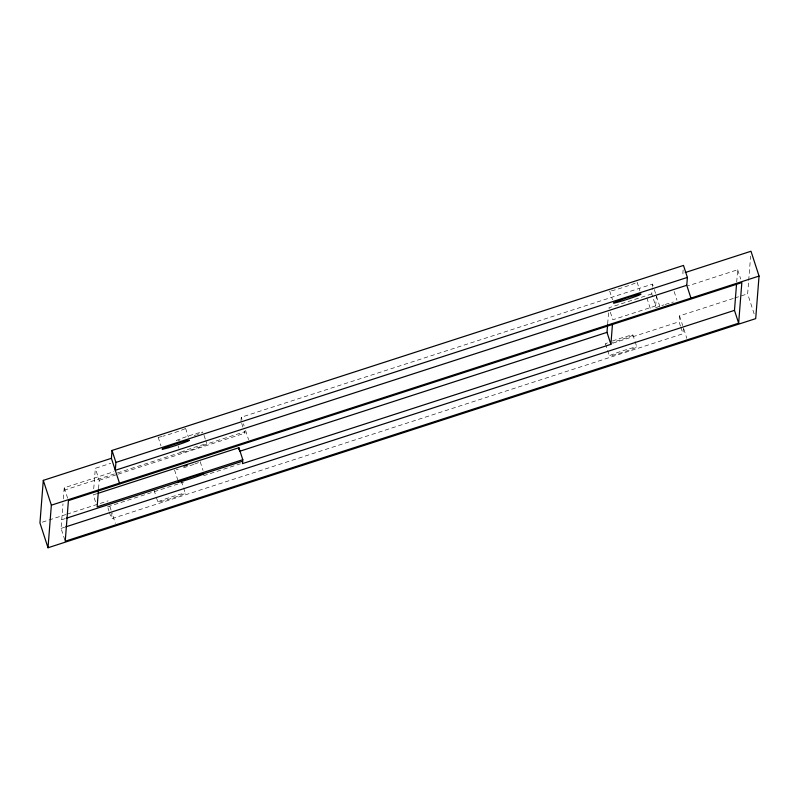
<?xml version="1.0" encoding="UTF-8"?>
<svg xmlns="http://www.w3.org/2000/svg" width="799" height="799" viewBox="0 0 799 799"><rect width="100%" height="100%" fill="white"/><g stroke="black" fill="none" stroke-linecap="round" stroke-linejoin="round"><path stroke-width="0.6" stroke-dasharray="4 3" d="M64.849 540.054L61.054 528.389L62.991 503.76M63.371 498.846L64.24 487.789L113.917 471.7M93.723 488.828L95.331 468.314L110.721 463.33M98.557 488.738L99.226 480.289L95.331 468.314M683.425 327.85L682.955 333.752L111.49 518.761L111.96 512.868L115.366 523.365M240.978 421.163L241.288 417.228L652.543 284.084L653.952 288.439M118.172 474.157L244.874 433.138L244.993 431.66L206.861 444.004A13.963 0.709 -18 0 1 186.886 451.115A13.963 0.709 -18 0 1 186.996 449.797A13.963 0.709 -18 0 1 206.861 444.004L205.802 440.738M607.679 323.765L608.738 310.242M610.346 312.139L612.823 319.77L655.659 305.897L651.764 293.922L652.254 287.77M652.344 286.541L652.543 284.084M655.659 305.897L656.428 296.059M680.478 326.132L679.07 321.777L679.53 315.875L733.552 298.387M683.135 269.932L682.875 273.298L683.934 276.564M736.698 282.057L737.667 269.762L688.219 285.772M754.166 313.907L747.644 293.822L748.603 281.657M748.693 280.439L750.611 256.119M651.764 293.922L608.928 307.785L609.987 311.051M64.05 490.246L180.304 452.604L179.246 449.338M99.226 480.289L116.984 474.546M96.799 493.712L93.243 494.861L95.72 502.481M42.297 522.176L65.788 514.576M66.956 514.196L108.065 500.883M734.73 298.007L747.644 293.822M61.733 519.74L65.268 518.591M107.595 506.786L183.48 482.216M203.635 475.695L240.389 463.8M612.673 343.27L679.07 321.777M61.054 528.389L64.619 527.23M737.667 269.762L740.703 279.101M674.126 291.485L676.963 300.194M679.53 315.875L682.716 325.672M683.804 329.018L686.83 338.357M680.838 327.22L682.955 333.752M654.311 289.528L659.844 306.566M646.86 297.897L650.756 309.882M637.093 282.137L639.919 290.846M612.424 341.003A14.412 0.729 -18 0 1 632.938 335.031L634.706 340.474M635.055 341.563L636.833 347.006A14.412 0.729 -18 0 1 616.209 354.347A14.412 0.729 -18 0 1 616.319 352.988A14.412 0.729 -18 0 1 636.833 347.006M609.677 291.016L612.503 299.725M605.522 343.91L607.29 349.353M607.639 350.441L609.407 355.885M241.288 417.228L241.997 419.405M243.415 423.76L244.124 425.937M245.563 430.371L248.589 439.71M241.688 423.34L243.815 429.872M244.164 430.961L244.874 433.138M204.035 435.295L205.443 439.65M200.199 461.672L203.036 470.381M185.568 428.314L188.404 437.023M178.177 446.072L178.886 448.249M181.413 481.208L185.308 493.193A14.412 0.729 -18 0 1 164.694 500.524A14.412 0.729 -18 0 1 164.804 499.165A14.412 0.729 -18 0 1 185.308 493.193M174.542 469.982L177.728 479.78M158.152 437.193L160.989 445.902M153.997 490.087L156.125 496.618M156.474 497.707L157.892 502.062M109.833 506.336L111.251 510.691M107.955 507.874L109.014 511.14M109.373 512.229L111.49 518.761M64.24 487.789L68.414 500.613M635.225 283.126A14.412 0.729 -18 0 1 618.076 288.998A14.412 0.729 -18 0 1 610.156 290.656M185.088 428.663A14.412 0.729 -18 0 1 163.006 436.204M162.127 436.444A14.412 0.729 -18 0 1 158.611 437.243M632.938 335.031A14.412 0.729 -18 0 1 612.324 342.372M605.972 343.96A14.412 0.729 -18 0 1 607.39 342.921M198.452 462.601A13.483 0.679 -18 0 1 194.686 464.049M193.738 464.389A13.483 0.679 -18 0 1 188.434 466.197M187.316 466.566A13.483 0.679 -18 0 1 181.902 468.244M178.267 469.283A13.483 0.679 -18 0 1 176.239 469.792M176.849 440.678A13.963 0.709 -18 0 1 191.48 435.016A13.963 0.709 -18 0 1 201.158 432.988M199.041 433.827A13.963 0.709 -18 0 1 197.253 434.486M196.274 434.836A13.963 0.709 -18 0 1 194.177 435.575M180.254 439.909A13.963 0.709 -18 0 1 178.157 440.429M655.54 307.765A13.963 0.709 -18 0 1 660.653 305.957M661.782 305.578A13.963 0.709 -18 0 1 664.099 304.818M665.247 304.449A13.963 0.709 -18 0 1 670.731 302.771M671.699 302.491A13.963 0.709 -18 0 1 673.467 302.002"/><path stroke-width="1.2" d="M690.935 298.117L686.77 285.283L687.38 277.413L683.495 265.438L112.03 450.446L111.411 458.316L43.296 480.369L39.95 522.936L48.01 547.754L755.704 318.631L759.05 276.064L750.99 251.246L685.222 272.539M48.01 547.754L51.356 505.178L43.296 480.369M98.467 489.947L97.138 506.836L242.786 459.685L238.901 447.71L97.977 493.333M112.03 450.446L115.915 462.421L115.296 470.291L686.77 285.283M238.741 449.677L238.901 447.71M242.786 459.685L242.477 463.62L610.895 344.349L612.533 323.455M610.895 344.349L607 332.364L607.58 324.993M738.646 323.196L741.842 282.596L68.414 500.613L65.228 541.223L738.646 323.196L734.481 310.362L736.508 284.514M115.915 462.421L687.38 277.413M51.356 505.178L759.05 276.064M239.77 451.255L607 332.364M66.447 518.211L178.437 481.957M204.095 473.647A13.483 0.679 -18 0 0 184.899 479.24A13.483 0.679 -18 0 0 184.799 480.519A13.483 0.679 -18 0 0 204.095 473.647L242.676 461.163M65.808 526.851L734.481 310.362M111.411 458.316L119.47 483.125M184.11 466.187A13.483 0.679 -18 0 1 187.435 465.088M620.364 301.453A14.412 0.729 -18 0 0 640.988 294.112A14.412 0.729 -18 0 0 620.473 300.084A14.412 0.729 -18 0 0 620.364 301.453M168.849 447.63A14.412 0.729 -18 0 0 189.463 440.289A14.412 0.729 -18 0 0 168.959 446.271A14.412 0.729 -18 0 0 168.849 447.63"/></g></svg>
